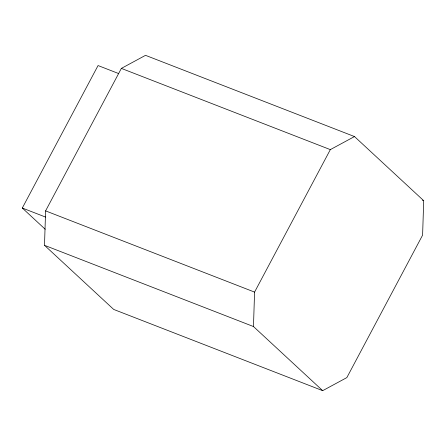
<?xml version="1.0" encoding="UTF-8"?>
<svg xmlns="http://www.w3.org/2000/svg" width="446" height="446" viewBox="0 0 446 446"><rect width="100%" height="100%" fill="white"/><g stroke="black" fill="none" stroke-linecap="round" stroke-linejoin="round"><path stroke-width="0.67" d="M44.505 245.317L45.592 210.88L121.357 68.4L145.513 55.337L354.492 136.56L423.7 200.683L422.607 235.12L346.849 377.6L322.687 390.663L113.713 309.44L44.505 245.317L253.479 326.539L322.687 390.663M253.479 326.539L254.571 292.102L330.33 149.622L354.492 136.56M45.202 229.25L22.3 208.031L98.059 65.551L118.697 73.573M121.357 68.4L330.33 149.622M422.401 200.182L423.7 200.683M45.592 210.88L254.571 292.102M22.3 208.031L45.52 217.057"/></g></svg>
